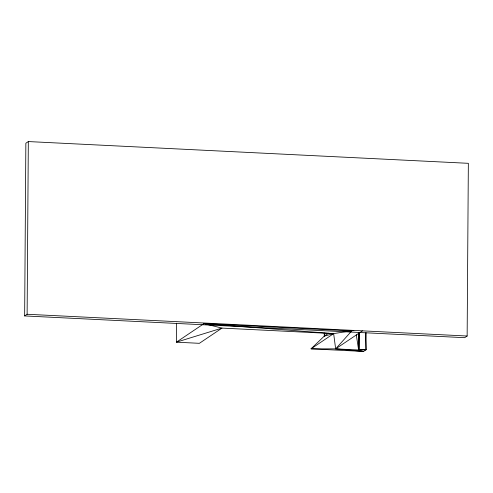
<?xml version="1.0" encoding="UTF-8"?>
<svg xmlns="http://www.w3.org/2000/svg" width="493" height="493" viewBox="0 0 493 493"><rect width="100%" height="100%" fill="white"/><g stroke="black" fill="none" stroke-linecap="round" stroke-linejoin="round"><path stroke-width="0.74" d="M24.65 315.933L25.858 143.229L28.323 141.565L468.35 163.319L467.142 336.023L464.677 337.687L24.65 315.933L27.121 314.269L467.142 336.023M27.121 314.269L28.323 141.565M176.519 323.161L176.389 342.179L199.375 343.319L222.004 328.098L333.65 333.619L353.82 330.421M366.151 332.837L366.028 349.771L363.563 351.435L311.021 348.834L324.252 336.14L324.271 333.077M365.356 332.892L366.028 349.771L358.639 349.999L335.653 348.865L333.65 333.619L311.021 348.834L335.653 348.865L363.563 351.435L358.639 349.999L358.756 333.065M356.273 334.815L358.639 349.999L359.465 349.451L359.582 332.51M358.639 349.999L358.855 333.089M362.441 330.846L335.653 348.865L351.725 330.945L203.954 323.642L222.004 328.098L176.389 342.179L203.954 323.642L333.65 333.619L324.252 336.14L324.721 334.679M324.252 336.14L328.652 333.182M350.122 332.023L352.594 330.359M359.465 349.451L366.028 349.771"/></g></svg>
